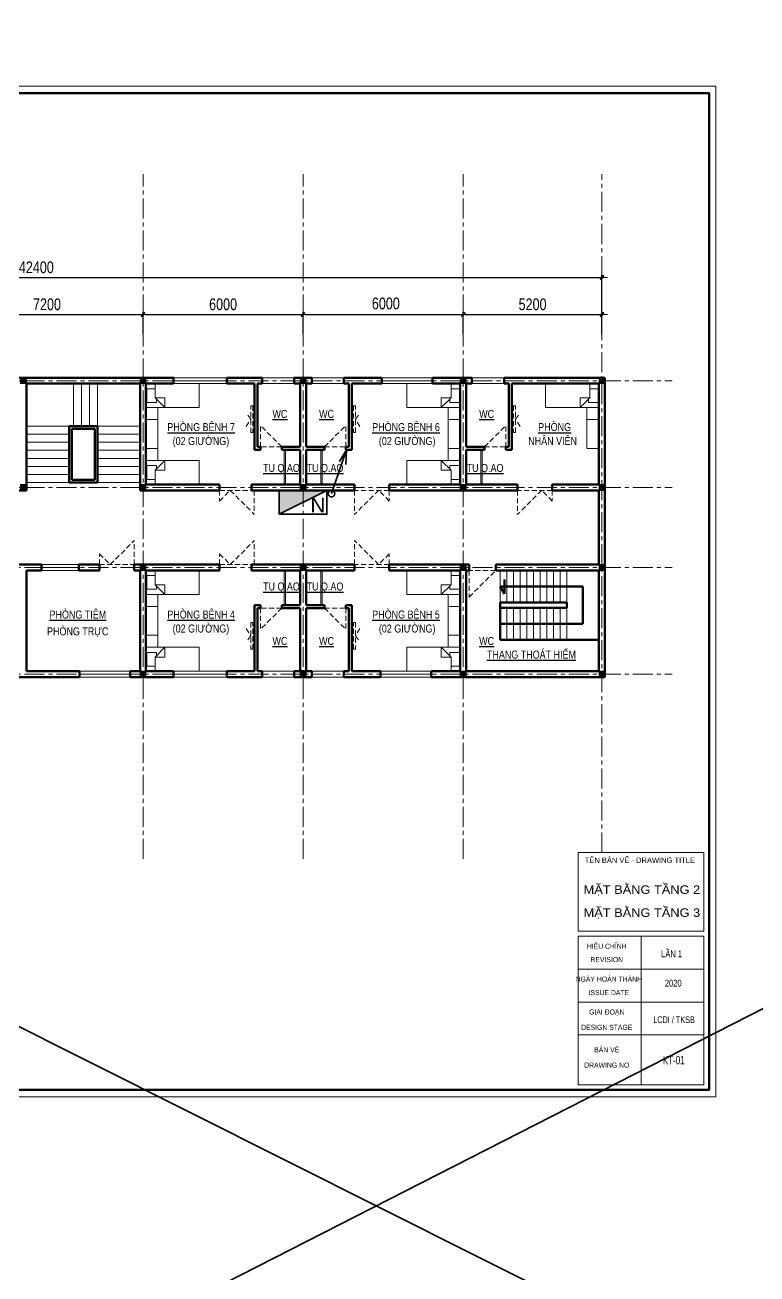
# Model space of a CAD drawing. Header units: millimetres. Extents: x 1109421 to 1726579, y -247837 to 144927.
# Drawn here: x 1251002 to 1278440, y -10419 to 36388 of the extents above; entities that cross this region are included whole.
import ezdxf
from ezdxf.enums import TextEntityAlignment as Align

# ---------------------------------------------------------------- set-up
doc = ezdxf.new("R2010")
doc.units = ezdxf.units.MM
doc.header["$LTSCALE"] = 600
doc.header["$MEASUREMENT"] = 0
doc.set_wipeout_variables(frame=1)
doc.linetypes.add('00_Hidden', pattern=[2.4, 1.6, -0.8])
doc.linetypes.add('CENTER', pattern=[2, 1.25, -0.25, 0.25, -0.25])
doc.layers.get('0').update_dxf_attribs({"lineweight": 0})
doc.layers.get('Defpoints').update_dxf_attribs({"lineweight": 0})
for name, color, linetype, lineweight in [('cat1', 30, 'Continuous', 50), ('cot', 40, 'Continuous', 13), ('dim', 144, 'Continuous', 13), ('Khungten_LCDI', 7, 'Continuous', 25), ('LC Net thay', 7, 'Continuous', 25), ('LC Text1', 3, 'Continuous', 20), ('LC Text2', 7, 'Continuous', 25), ('Noi that', 35, 'Continuous', 9), ('PCCC - CHUA CHAY - ONG D80', 30, 'Continuous', 35), ('PCCC - CHUACHAY - ONG D40', 6, 'Continuous', 35), ('PCCC - CHUACHAY - THIETBI', 1, 'Continuous', 35), ('PCCC-CHUACHAY-THIETBI', 1, 'Continuous', 35), ('thay1', 63, 'Continuous', 18), ('truc', 76, 'CENTER', 9)]:
    doc.layers.add(name, color=color, linetype=linetype, lineweight=lineweight)
doc.styles.add('chu theo TCVN', font='arial.ttf')
doc.styles.add('HOATBIF', font='hoatbif.shx', dxfattribs={"width": 0.8})
doc.styles.add('Khungten', font='VHAVAN.TTF', dxfattribs={"width": 0.9, "height": 5000})
doc.styles.add('T2', font='VHARIAL.TTF', dxfattribs={"width": 0.8})
doc.styles.add('Title', font='VHBLACK.TTF')
doc.dimstyles.new('1-200', dxfattribs={"dimscale": 200, "dimtxt": 2.5, "dimasz": 0.35, "dimexe": 0.5, "dimexo": 0, "dimgap": 0.8, "dimtad": 1, "dimdec": 0, "dimzin": 0, "dimdsep": 46, "dimtxsty": 'HOATBIF', "dimblk1": 'DOT', "dimblk2": 'DOT', "dimsah": 1, "dimcen": -1, "dimdle": 1, "dimclrd": 256, "dimclre": 256, "dimclrt": 4, "dimadec": 3, "dimazin": 2, "dimtfac": 0.333333, "dimtdec": 0, "dimtix": 1, "dimtmove": 2, "dimatfit": 3, "dimldrblk": 'DOT', "dimfxl": 1, "dimtvp": 0.833333, "dimtolj": 1, "dimtzin": 0, "dimarcsym": 0})

# ---------------------------------------------------------------- blocks, each defined once
blk = doc.blocks.new('c330x450')
at = {"layer": 'cot', "ltscale": 2}
h = blk.add_hatch(color=256, dxfattribs=at)
h.dxf.hatch_style = 1
h.paths.add_polyline_path([(897343, 22412), (897563, 22412), (897563, 22632), (897343, 22632)])
blk.add_lwpolyline([(897343, 22412), (897563, 22412), (897563, 22632), (897343, 22632)], close=True, dxfattribs=at)
blk = doc.blocks.new('DOT')
at = {"layer": 'dim'}
for p, q in [((-3, 0), (3, 0)), ((-1, -1), (1, 1))]:
    blk.add_line(p, q, dxfattribs=at)
blk.add_lwpolyline([(0.5, 1), (-1, -0.5), (-0.5, -1), (1, 0.5)], close=True, dxfattribs=at)
blk = doc.blocks.new('*D442')
at = {"layer": 'Defpoints', "color": 0, "transparency": 16777216}
for p in [(1272627, 26925), (1230227, 26069), (1272627, 24800)]:
    blk.add_point(p, dxfattribs=at)
at = {"layer": 'dim', "lineweight": -2, "transparency": 16777216}
for p, q in [((1230227, 26069), (1230227, 27025)), ((1230297, 26925), (1272557, 26925)), ((1272627, 24800), (1272627, 27025))]:
    blk.add_line(p, q, dxfattribs=at)
at = {"layer": 'dim', "lineweight": -2, "transparency": 16777216, "xscale": 70, "yscale": 70, "zscale": 70, "rotation": 180}
blk.add_blockref('DOT', (1230227, 26925), dxfattribs=at)
at = {"layer": 'dim', "lineweight": -2, "transparency": 16777216, "xscale": 70, "yscale": 70, "zscale": 70}
blk.add_blockref('DOT', (1272627, 26925), dxfattribs=at)
at = {"layer": 'dim', "color": 4, "transparency": 16777216, "insert": (1251427, 27305), "char_height": 440, "attachment_point": 5, "style": 'HOATBIF'}
blk.add_mtext('\\A1;42400', dxfattribs=at)
blk = doc.blocks.new('_Dot')
at = {"color": 0, "linetype": 'ByBlock', "lineweight": -2}
blk.add_line((-0.5, 0), (-1, 0), dxfattribs=at)
at = {"color": 0, "linetype": 'ByBlock', "const_width": 0.5}
blk.add_lwpolyline([(-0.25, 0, 1), (0.25, 0, 1)], format="xyb", close=True, dxfattribs=at)
blk = doc.blocks.new('*D435')
at = {"layer": 'Defpoints', "color": 0, "transparency": 16777216}
for p in [(1255427, 25539), (1248227, 24800), (1255427, 24800)]:
    blk.add_point(p, dxfattribs=at)
at = {"layer": 'dim', "lineweight": -2, "transparency": 16777216}
for p, q in [((1248227, 24800), (1248227, 25639)), ((1248297, 25539), (1255357, 25539)), ((1255427, 24800), (1255427, 25639))]:
    blk.add_line(p, q, dxfattribs=at)
at = {"layer": 'dim', "lineweight": -2, "transparency": 16777216, "xscale": 70, "yscale": 70, "zscale": 70, "rotation": 180}
blk.add_blockref('DOT', (1248227, 25539), dxfattribs=at)
at = {"layer": 'dim', "lineweight": -2, "transparency": 16777216, "xscale": 70, "yscale": 70, "zscale": 70}
blk.add_blockref('DOT', (1255427, 25539), dxfattribs=at)
at = {"layer": 'dim', "color": 4, "transparency": 16777216, "insert": (1251827, 25919), "char_height": 440, "attachment_point": 5, "style": 'HOATBIF'}
blk.add_mtext('\\A1;7200', dxfattribs=at)
blk = doc.blocks.new('*D436')
at = {"layer": 'Defpoints', "color": 0, "transparency": 16777216}
for p in [(1261427, 25539), (1255427, 24800), (1261427, 24800)]:
    blk.add_point(p, dxfattribs=at)
at = {"layer": 'dim', "lineweight": -2, "transparency": 16777216}
for p, q in [((1255427, 24800), (1255427, 25639)), ((1255497, 25539), (1261357, 25539)), ((1261427, 24800), (1261427, 25639))]:
    blk.add_line(p, q, dxfattribs=at)
at = {"layer": 'dim', "lineweight": -2, "transparency": 16777216, "xscale": 70, "yscale": 70, "zscale": 70, "rotation": 180}
blk.add_blockref('DOT', (1255427, 25539), dxfattribs=at)
at = {"layer": 'dim', "lineweight": -2, "transparency": 16777216, "xscale": 70, "yscale": 70, "zscale": 70}
blk.add_blockref('DOT', (1261427, 25539), dxfattribs=at)
at = {"layer": 'dim', "color": 4, "transparency": 16777216, "insert": (1258427, 25919), "char_height": 440, "attachment_point": 5, "style": 'HOATBIF'}
blk.add_mtext('\\A1;6000', dxfattribs=at)
blk = doc.blocks.new('*D437')
at = {"layer": 'Defpoints', "color": 0, "transparency": 16777216}
for p in [(1267427, 25539), (1261427, 24800), (1267427, 24800)]:
    blk.add_point(p, dxfattribs=at)
at = {"layer": 'dim', "lineweight": -2, "transparency": 16777216}
for p, q in [((1261427, 24800), (1261427, 25639)), ((1261497, 25539), (1267357, 25539)), ((1267427, 24800), (1267427, 25639))]:
    blk.add_line(p, q, dxfattribs=at)
at = {"layer": 'dim', "lineweight": -2, "transparency": 16777216, "xscale": 70, "yscale": 70, "zscale": 70, "rotation": 180}
blk.add_blockref('DOT', (1261427, 25539), dxfattribs=at)
at = {"layer": 'dim', "lineweight": -2, "transparency": 16777216, "xscale": 70, "yscale": 70, "zscale": 70}
blk.add_blockref('DOT', (1267427, 25539), dxfattribs=at)
at = {"layer": 'dim', "color": 4, "transparency": 16777216, "insert": (1264527, 25949), "char_height": 440, "attachment_point": 5, "style": 'HOATBIF'}
blk.add_mtext('\\A1;6000', dxfattribs=at)
blk = doc.blocks.new('*D438')
at = {"layer": 'Defpoints', "color": 0, "transparency": 16777216}
for p in [(1272627, 25539), (1267427, 24800), (1272627, 24800)]:
    blk.add_point(p, dxfattribs=at)
at = {"layer": 'dim', "lineweight": -2, "transparency": 16777216}
for p, q in [((1267427, 24800), (1267427, 25639)), ((1267497, 25539), (1272557, 25539)), ((1272627, 24800), (1272627, 25639))]:
    blk.add_line(p, q, dxfattribs=at)
at = {"layer": 'dim', "lineweight": -2, "transparency": 16777216, "xscale": 70, "yscale": 70, "zscale": 70, "rotation": 180}
blk.add_blockref('DOT', (1267427, 25539), dxfattribs=at)
at = {"layer": 'dim', "lineweight": -2, "transparency": 16777216, "xscale": 70, "yscale": 70, "zscale": 70}
blk.add_blockref('DOT', (1272627, 25539), dxfattribs=at)
at = {"layer": 'dim', "color": 4, "transparency": 16777216, "insert": (1270027, 25919), "char_height": 440, "attachment_point": 5, "style": 'HOATBIF'}
blk.add_mtext('\\A1;5200', dxfattribs=at)
blk = doc.blocks.new('d1300')
at = {"layer": 'Noi that', "linetype": '00_Hidden', "ltscale": 0.2}
for p, q in [((898202, 20687), (899102, 21587)), ((899102, 20687), (899102, 21587)), ((897802, 20687), (897802, 21087)), ((897802, 21087), (898202, 20687)), ((897802, 20687), (899102, 20687))]:
    blk.add_line(p, q, dxfattribs=at)
blk = doc.blocks.new('gg')
at = {"layer": 'Noi that'}
for p, q in [((-535, 710), (-900, 710)), ((-900, 710), (-535, 346)), ((-535, 346), (-535, 710)), ((-708, 29), (-708, 393)), ((-708, 393), (-583, 393)), ((-192, 29), (-708, 29)), ((0, 346), (-535, 346)), ((-192, 345), (-192, 29))]:
    blk.add_line(p, q, dxfattribs=at)
for points in [[(0, 2000), (0, 0), (-900, 0), (-900, 2000)], [(-1350, 450), (-1350, 0), (-900, 0), (-900, 450)]]:
    blk.add_lwpolyline(points, close=True, dxfattribs=at)
blk = doc.blocks.new('lcdi fix')
at = {"layer": 'Defpoints', "lineweight": 0}
blk.add_lwpolyline([(-1200, -14850), (-1200, 14850), (40800, 14850), (40800, -14850)], close=True, dxfattribs=at)
at = {"layer": 'Khungten_LCDI', "color": 5, "lineweight": 25}
blk.add_line((40600, -14650), (40600, 14650), dxfattribs=at)
at = {"layer": 'Khungten_LCDI', "color": 9, "lineweight": 15}
for p, q in [((38600, -10133), (38600, -14500)), ((40450, -11100), (36750, -11100)), ((40450, -12067), (36750, -12067)), ((40450, -13033), (36750, -13033))]:
    blk.add_line(p, q, dxfattribs=at)
at = {"layer": 'Khungten_LCDI', "color": 5, "lineweight": 60}
blk.add_lwpolyline([(0, -14650), (0, 14650), (40600, 14650), (40600, -14650)], close=True, dxfattribs=at)
at = {"layer": 'Khungten_LCDI', "color": 9, "lineweight": 15}
for points in [[(36750, -9983), (40450, -9983), (40450, -7667), (36750, -7667)], [(36750, -14500), (40450, -14500), (40450, -10133), (36750, -10133)]]:
    blk.add_lwpolyline(points, close=True, dxfattribs=at)
at = {"color": 7, "style": 'Khungten'}
blk.add_text('tªn b¶n vÏ - drawing title', height=160, dxfattribs=at).set_placement((38566, -7977), align=Align.CENTER)
at = {"color": 7}
for s, height, style, width, p in [('hiÖu chØnh', 150, 'Khungten', 0.8, (37592, -10499)), ('revision', 150, 'Khungten', 0.8, (37592, -10891)), ('ngµy hoµn thµnh', 150, 'Khungten', 0.8, (37654, -11466)), ('issue date', 150, 'Khungten', 0.8, (37654, -11862)), ('giai ®o¹n', 150, 'Khungten', 0.8, (37592, -12433)), ('lcdi / tksb', 200, 'Title', 0.7, (39571, -12684)), ('design stage', 150, 'Khungten', 0.8, (37592, -12883)), ('b¶n vÏ', 150, 'Khungten', 0.8, (37592, -13544)), ('drawing nO', 150, 'Khungten', 0.8, (37592, -13994))]:
    blk.add_text(s, height=height, dxfattribs=dict(at, style=style, width=width)).set_placement(p, align=Align.CENTER)
at = {"color": 7, "style": 'Khungten', "width": 0.8}
for tag, p in [('REVISION', (39499, -10746)), ('NGAYHT', (39546, -11609))]:
    blk.add_attdef(tag, text='', height=200, dxfattribs=at).set_placement(p, align=Align.CENTER)
at = {"layer": 'LC Text1', "style": 'Title', "width": 1.485915}
for tag, p, p2 in [('TENBANVE1', (36913, -8886), (40339, -8886)), ('TENBANVE2', (36913, -9562), (40339, -9562))]:
    blk.add_attdef(tag, text='', height=250, dxfattribs=at).set_placement(p, p2, align=Align.FIT)
at = {"layer": 'LC Text1', "style": 'Title', "width": 0.7}
blk.add_attdef('SOBANVE', text='', height=250, dxfattribs=at).set_placement((39562, -13896), align=Align.CENTER)
blk = doc.blocks.new('fgfgfgfff')
at = {"layer": 'Noi that', "linetype": '00_Hidden', "ltscale": 0.2}
for p, q in [((898302, 20787), (899102, 21587)), ((899102, 20787), (899102, 21587)), ((898302, 20787), (899102, 20787))]:
    blk.add_line(p, q, dxfattribs=at)
blk = doc.blocks.new('dđfdđ')
at = {"layer": 'Noi that', "linetype": '00_Hidden', "ltscale": 0.2}
for p, q in [((899079, 22200), (899251, 21927)), ((899251, 21927), (899121, 21758))]:
    blk.add_line(p, q, dxfattribs=at)
blk.add_lwpolyline([(899251, 21427), (899321, 21427), (899321, 22427), (899251, 22427)], close=True, dxfattribs=at)
blk = doc.blocks.new('HOP CUU HOA')
at = {"layer": 'PCCC-CHUACHAY-THIETBI'}
blk.add_hatch(color=256, dxfattribs=at).paths.add_polyline_path([(8, 4), (0, 4), (0, 0)])
blk.add_line((0, 0), (8, 4), dxfattribs=at)
blk.add_lwpolyline([(0, 0), (8, 0), (8, 4), (0, 4)], close=True, dxfattribs=at)

msp = doc.modelspace()

# ---------------------------------------------------------------- linework, layer by layer
at = {"layer": 'cat1'}
for p, q in [((1251056.5, 18948.2), (1251056.5, 22948.2)), ((1255316.5, 18948.2), (1255316.5, 22948.2)), ((1255536.5, 19168.2), (1255536.5, 22948.2)), ((1255536.5, 19168.2), (1255536.5, 22948.2)), ((1256571.5, 22948.2), (1255536.5, 22948.2)), ((1258571.5, 23168.2), (1258571.5, 22948.2)), ((1259896.5, 23168.2), (1258571.5, 23168.2)), ((1259606.5, 22948.2), (1258571.5, 22948.2)), ((1259606.5, 20468.2), (1259606.5, 22948.2)), ((1259716.5, 20578.2), (1259716.5, 22948.2)), ((1259896.5, 22948.2), (1259716.5, 22948.2)), ((1259896.5, 23168.2), (1259896.5, 22948.2)), ((1261096.5, 23168.2), (1261096.5, 22948.2)), ((1261756.5, 23168.2), (1261096.5, 23168.2)), ((1261316.5, 22948.2), (1261096.5, 22948.2)), ((1261316.5, 20578.2), (1261316.5, 22948.2)), ((1261756.5, 22948.2), (1261536.5, 22948.2)), ((1261536.5, 20578.2), (1261536.5, 22948.2)), ((1261756.5, 23168.2), (1261756.5, 22948.2)), ((1264381.6, 23168.2), (1262956.5, 23168.2)), ((1262956.5, 23168.2), (1262956.5, 22948.2)), ((1263136.5, 22948.2), (1262956.5, 22948.2)), ((1263136.5, 20578.2), (1263136.5, 22948.2)), ((1264381.6, 22948.2), (1263246.5, 22948.2)), ((1263246.5, 20468.2), (1263246.5, 22948.2)), ((1264381.6, 23168.2), (1264381.6, 22948.2)), ((1267316.5, 23168.2), (1266281.5, 23168.2)), ((1266281.5, 23168.2), (1266281.5, 22948.2)), ((1267316.5, 22948.2), (1266281.5, 22948.2)), ((1267536.5, 23168.2), (1267316.5, 23168.2)), ((1267316.5, 19168.2), (1267316.5, 22948.2)), ((1267756.5, 23168.2), (1267536.5, 23168.2)), ((1267536.5, 22948.2), (1267756.5, 22948.2)), ((1267536.5, 22948.2), (1267536.5, 20578.2)), ((1267756.5, 23168.2), (1267756.5, 22948.2)), ((1272736.5, 23168.2), (1268956.5, 23168.2)), ((1268956.5, 23168.2), (1268956.5, 22948.2)), ((1268956.5, 22948.2), (1269136.5, 22948.2)), ((1269136.5, 20578.2), (1269136.5, 22948.2)), ((1269246.5, 20468.2), (1269246.5, 22948.2)), ((1269246.5, 22948.2), (1272516.5, 22948.2)), ((1272516.5, 19168.2), (1272516.5, 22948.2)), ((1272736.5, 11948.2), (1272736.5, 23168.2)), ((1252656.5, 19248.2), (1252656.5, 21348.2)), ((1252656.5, 21348.2), (1253716.5, 21348.2)), ((1252756.5, 21248.2), (1253616.5, 21248.2)), ((1252756.5, 19348.2), (1252756.5, 21248.2)), ((1253616.5, 19348.2), (1253616.5, 21248.2)), ((1253716.5, 19248.2), (1253716.5, 21348.2)), ((1259606.5, 20468.2), (1259826.5, 20468.2)), ((1259716.5, 20578.2), (1259826.5, 20578.2)), ((1259826.5, 20468.2), (1259826.5, 20578.2)), ((1260626.5, 20468.2), (1260626.5, 20578.2)), ((1260626.5, 20578.2), (1261316.5, 20578.2)), ((1260626.5, 20468.2), (1261316.5, 20468.2)), ((1261316.5, 19168.2), (1261316.5, 20468.2)), ((1262226.5, 20578.2), (1261536.5, 20578.2)), ((1261536.5, 19168.2), (1261536.5, 20468.2)), ((1262226.5, 20468.2), (1261536.5, 20468.2)), ((1262226.5, 20468.2), (1262226.5, 20578.2)), ((1263136.5, 20578.2), (1263026.5, 20578.2)), ((1263026.5, 20468.2), (1263026.5, 20578.2)), ((1263246.5, 20468.2), (1263026.5, 20468.2)), ((1268226.5, 20578.2), (1267536.5, 20578.2)), ((1268226.5, 20468.2), (1267536.5, 20468.2)), ((1267536.5, 20468.2), (1267536.5, 19168.2)), ((1268226.5, 20468.2), (1268226.5, 20578.2)), ((1269136.5, 20578.2), (1269026.5, 20578.2)), ((1269026.5, 20468.2), (1269026.5, 20578.2)), ((1269246.5, 20468.2), (1269026.5, 20468.2)), ((1252656.5, 19248.2), (1253716.5, 19248.2)), ((1252756.5, 19348.2), (1253616.5, 19348.2)), ((1250434.7, 18948.2), (1251056.5, 18948.2)), ((1255316.5, 18948.2), (1255536.5, 18948.2)), ((1258296.5, 19168.2), (1255536.5, 19168.2)), ((1258296.5, 18948.2), (1255536.5, 18948.2)), ((1258296.5, 18948.2), (1258296.5, 19168.2)), ((1259496.5, 19168.2), (1259496.5, 18948.2)), ((1259496.5, 19168.2), (1261316.5, 19168.2)), ((1259496.5, 18948.2), (1263356.5, 18948.2)), ((1261536.5, 19168.2), (1263356.5, 19168.2)), ((1263356.5, 19168.2), (1263356.5, 18948.2)), ((1264656.5, 19168.2), (1264656.5, 18948.2)), ((1267316.5, 19168.2), (1264656.5, 19168.2)), ((1269466.5, 18948.2), (1264656.5, 18948.2)), ((1269466.5, 19168.2), (1267536.5, 19168.2)), ((1269466.5, 19168.2), (1269466.5, 18948.2)), ((1270766.5, 19168.2), (1270766.5, 18948.2)), ((1270766.5, 19168.2), (1272516.5, 19168.2)), ((1272516.5, 18948.2), (1270766.5, 18948.2)), ((1272516.5, 16168.2), (1272516.5, 18948.2)), ((1249856.5, 16168.2), (1251614.7, 16168.2)), ((1251056.5, 12168.2), (1251056.5, 15948.2)), ((1251056.5, 15948.2), (1251614.7, 15948.2)), ((1251614.7, 16168.2), (1251614.7, 15948.2)), ((1253014.7, 16168.2), (1253014.7, 15948.2)), ((1253014.7, 16168.2), (1253796.5, 16168.2)), ((1253014.7, 15948.2), (1253796.5, 15948.2)), ((1253796.5, 15948.2), (1253796.5, 16168.2)), ((1255096.5, 15948.2), (1255096.5, 16168.2)), ((1255096.5, 16168.2), (1255536.5, 16168.2)), ((1255096.5, 15948.2), (1255316.5, 15948.2)), ((1255316.5, 12168.2), (1255316.5, 15948.2)), ((1258296.5, 16168.2), (1255536.5, 16168.2)), ((1255536.5, 12168.2), (1255536.5, 15948.2)), ((1255536.5, 12168.2), (1255536.5, 15948.2)), ((1258296.5, 15948.2), (1255536.5, 15948.2)), ((1258296.5, 16168.2), (1258296.5, 15948.2)), ((1263356.5, 16168.2), (1259496.5, 16168.2)), ((1259496.5, 15948.2), (1259496.5, 16168.2)), ((1261316.5, 15948.2), (1259496.5, 15948.2)), ((1261316.5, 15948.2), (1261316.5, 14648.2)), ((1263356.5, 15948.2), (1261536.5, 15948.2)), ((1261536.5, 15948.2), (1261536.5, 14648.2)), ((1263356.5, 16168.2), (1263356.5, 15948.2)), ((1264656.5, 15948.2), (1264656.5, 16168.2)), ((1267646.5, 16168.2), (1264656.5, 16168.2)), ((1267316.5, 15948.2), (1264656.5, 15948.2)), ((1267316.5, 12168.2), (1267316.5, 15948.2)), ((1267536.5, 12168.2), (1267536.5, 15948.2)), ((1267646.5, 15948.2), (1267536.5, 15948.2)), ((1267646.5, 15948.2), (1267646.5, 16168.2)), ((1268646.5, 15948.2), (1268646.5, 16168.2)), ((1272516.5, 16168.2), (1268646.5, 16168.2)), ((1272516.5, 15948.2), (1268646.5, 15948.2)), ((1272516.5, 12168.2), (1272516.5, 15948.2)), ((1268977.4, 15072.4), (1268977.4, 15609.5)), ((1268816.5, 15348.2), (1271916.5, 15348.2)), ((1268816.5, 15348.2), (1268977.4, 15072.4)), ((1271916.5, 13948.2), (1271916.5, 15348.2)), ((1259606.5, 14648.2), (1259826.5, 14648.2)), ((1259606.5, 14648.2), (1259606.5, 12168.2)), ((1259716.5, 14538.2), (1259826.5, 14538.2)), ((1259716.5, 14538.2), (1259716.5, 12168.2)), ((1259826.5, 14648.2), (1259826.5, 14538.2)), ((1260626.5, 14648.2), (1260626.5, 14538.2)), ((1260626.5, 14648.2), (1261316.5, 14648.2)), ((1260626.5, 14538.2), (1261316.5, 14538.2)), ((1261316.5, 14538.2), (1261316.5, 12168.2)), ((1262226.5, 14648.2), (1261536.5, 14648.2)), ((1262226.5, 14538.2), (1261536.5, 14538.2)), ((1261536.5, 14538.2), (1261536.5, 12168.2)), ((1262226.5, 14648.2), (1262226.5, 14538.2)), ((1263246.5, 14648.2), (1263026.5, 14648.2)), ((1263026.5, 14648.2), (1263026.5, 14538.2)), ((1263136.5, 14538.2), (1263026.5, 14538.2)), ((1263136.5, 14538.2), (1263136.5, 12168.2)), ((1263246.5, 14648.2), (1263246.5, 12168.2)), ((1271316.5, 14748.2), (1268816.5, 14748.2)), ((1268816.5, 14748.2), (1268816.5, 14548.2)), ((1271316.5, 14548.2), (1268816.5, 14548.2)), ((1268816.5, 14548.2), (1268816.5, 13348.2)), ((1271316.5, 14548.2), (1271316.5, 14748.2)), ((1268816.5, 13948.2), (1271916.5, 13948.2)), ((1272516.5, 13348.2), (1268816.5, 13348.2)), ((1253044.7, 12168.2), (1253044.7, 11948.2)), ((1254944.7, 12168.2), (1254944.7, 11948.2)), ((1256571.5, 11948.2), (1254944.7, 11948.2)), ((1256571.5, 12168.2), (1255536.5, 12168.2)), ((1256571.5, 12168.2), (1256571.5, 11948.2)), ((1258571.5, 12168.2), (1258571.5, 11948.2)), ((1259606.5, 12168.2), (1258571.5, 12168.2)), ((1259896.5, 11948.2), (1258571.5, 11948.2)), ((1259896.5, 12168.2), (1259716.5, 12168.2)), ((1259896.5, 11948.2), (1259896.5, 12168.2)), ((1261096.5, 11948.2), (1261096.5, 12168.2)), ((1261096.5, 12168.2), (1261756.5, 12168.2)), ((1261096.5, 11948.2), (1261756.5, 11948.2)), ((1261756.5, 11948.2), (1261756.5, 12168.2)), ((1262956.5, 11948.2), (1262956.5, 12168.2)), ((1263136.5, 12168.2), (1262956.5, 12168.2)), ((1264331.5, 11948.2), (1262956.5, 11948.2)), ((1264331.5, 12168.2), (1263246.5, 12168.2)), ((1264331.5, 12168.2), (1264331.5, 11948.2)), ((1267316.5, 12168.2), (1266231.5, 12168.2)), ((1266231.5, 12168.2), (1266231.5, 11948.2)), ((1272736.5, 11948.2), (1266231.5, 11948.2)), ((1272516.5, 12168.2), (1267536.5, 12168.2))]:
    msp.add_line(p, q, dxfattribs=at)
for points in [[(1247081.5, 22948.2), (1247081.5, 23168.2), (1256571.5, 23168.2), (1256571.5, 22948.2)], [(1255316.5, 22948.2), (1251056.5, 22948.2)], [(1250608.4, 11948.2), (1253044.7, 11948.2)], [(1253044.7, 12168.2), (1251056.5, 12168.2)], [(1255316.5, 12168.2), (1254944.7, 12168.2)]]:
    msp.add_lwpolyline(points, dxfattribs=at)
at = {"layer": 'Noi that', "linetype": '00_Hidden', "ltscale": 0.2}
for p, q in [((1267646.5, 15948.2), (1267646.5, 14948.2)), ((1267646.5, 14948.2), (1268646.5, 15948.2)), ((1268646.5, 15948.2), (1267646.5, 15948.2))]:
    msp.add_line(p, q, dxfattribs=at)
at = {"layer": 'Noi that'}
for points in [[(1255536.5, 21598.2), (1255986.5, 21598.2), (1255986.5, 20518.2), (1255536.5, 20518.2)], [(1267316.5, 21598.2), (1266866.5, 21598.2), (1266866.5, 20518.2), (1267316.5, 20518.2)], [(1272516.5, 21598.2), (1272066.5, 21598.2), (1272066.5, 20518.2), (1272516.5, 20518.2)], [(1255536.5, 13518.2), (1255986.5, 13518.2), (1255986.5, 14598.2), (1255536.5, 14598.2)], [(1267316.5, 13518.2), (1266866.5, 13518.2), (1266866.5, 14598.2), (1267316.5, 14598.2)]]:
    msp.add_lwpolyline(points, close=True, dxfattribs=at)
at = {"layer": 'PCCC - CHUACHAY - ONG D40'}
for q in [(1262784.6, 20034.4), (1263028.8, 19917.4)]:
    msp.add_line((1263055.6, 20468.2), q, dxfattribs=at)
at = {"layer": 'thay1'}
for p, q in [((1252816.5, 21348.2), (1252816.5, 22948.2)), ((1253116.5, 21348.2), (1253116.5, 22948.2)), ((1253416.5, 21348.2), (1253416.5, 22948.2)), ((1253716.5, 21348.2), (1253716.5, 22948.2)), ((1258571.5, 23058.2), (1256571.5, 23058.2)), ((1264381.6, 23058.2), (1266281.5, 23058.2)), ((1251056.5, 21348.2), (1252656.5, 21348.2)), ((1255316.5, 21348.2), (1253716.5, 21348.2)), ((1251056.5, 21048.2), (1252656.5, 21048.2)), ((1251056.5, 20748.2), (1252656.5, 20748.2)), ((1255316.5, 21048.2), (1253716.5, 21048.2)), ((1255316.5, 20748.2), (1253716.5, 20748.2)), ((1251056.5, 20448.2), (1252656.5, 20448.2)), ((1251056.5, 20148.2), (1252656.5, 20148.2)), ((1255316.5, 20448.2), (1253716.5, 20448.2)), ((1255316.5, 20148.2), (1253716.5, 20148.2)), ((1260716.5, 19168.2), (1260716.5, 20468.2)), ((1260766.5, 19168.2), (1260766.5, 20468.2)), ((1262086.5, 19168.2), (1262086.5, 20468.2)), ((1262136.5, 19168.2), (1262136.5, 20468.2)), ((1268086.5, 19168.2), (1268086.5, 20468.2)), ((1268136.5, 19168.2), (1268136.5, 20468.2)), ((1251056.5, 19848.2), (1252656.5, 19848.2)), ((1255316.5, 19848.2), (1253716.5, 19848.2)), ((1251056.5, 19548.2), (1252656.5, 19548.2)), ((1251056.5, 19248.2), (1252656.5, 19248.2)), ((1255316.5, 19548.2), (1253716.5, 19548.2)), ((1255316.5, 19248.2), (1253716.5, 19248.2)), ((1251614.7, 16058.2), (1253014.7, 16058.2)), ((1260716.5, 15948.2), (1260716.5, 14648.2)), ((1260766.5, 15948.2), (1260766.5, 14648.2)), ((1262086.5, 15948.2), (1262086.5, 14648.2)), ((1262136.5, 15948.2), (1262136.5, 14648.2)), ((1268816.5, 14748.2), (1268816.5, 15948.2)), ((1269066.5, 14748.2), (1269066.5, 15948.2)), ((1269316.5, 14748.2), (1269316.5, 15948.2)), ((1269566.5, 14748.2), (1269566.5, 15948.2)), ((1269816.5, 14748.2), (1269816.5, 15948.2)), ((1270066.5, 14748.2), (1270066.5, 15948.2)), ((1270316.5, 14748.2), (1270316.5, 15948.2)), ((1270566.5, 14748.2), (1270566.5, 15948.2)), ((1270816.5, 14748.2), (1270816.5, 15948.2)), ((1271066.5, 14748.2), (1271066.5, 15948.2)), ((1271316.5, 15948.2), (1271316.5, 14748.2)), ((1269066.5, 14548.2), (1269066.5, 13348.2)), ((1269316.5, 14548.2), (1269316.5, 13348.2)), ((1269566.5, 14548.2), (1269566.5, 13348.2)), ((1269816.5, 14548.2), (1269816.5, 13348.2)), ((1270066.5, 14548.2), (1270066.5, 13348.2)), ((1270316.5, 14548.2), (1270316.5, 13348.2)), ((1270566.5, 14548.2), (1270566.5, 13348.2)), ((1270816.5, 14548.2), (1270816.5, 13348.2)), ((1271066.5, 14548.2), (1271066.5, 13348.2)), ((1271316.5, 14548.2), (1271316.5, 13348.2)), ((1254944.7, 12058.2), (1253044.7, 12058.2)), ((1258571.5, 12058.2), (1256571.5, 12058.2)), ((1264331.5, 12058.2), (1266231.5, 12058.2))]:
    msp.add_line(p, q, dxfattribs=at)
for points in [[(1258571.5, 22948.2), (1256571.5, 22948.2), (1256571.5, 23168.2), (1258571.5, 23168.2)], [(1259896.5, 22948.2), (1261096.5, 22948.2), (1261096.5, 23168.2), (1259896.5, 23168.2)], [(1262956.5, 22948.2), (1261756.5, 22948.2), (1261756.5, 23168.2), (1262956.5, 23168.2)], [(1264381.6, 22948.2), (1266281.5, 22948.2), (1266281.5, 23168.2), (1264381.6, 23168.2)], [(1268956.5, 22948.2), (1267756.5, 22948.2), (1267756.5, 23168.2), (1268956.5, 23168.2)], [(1251614.7, 15948.2), (1253014.7, 15948.2), (1253014.7, 16168.2), (1251614.7, 16168.2)], [(1254944.7, 11948.2), (1253044.7, 11948.2), (1253044.7, 12168.2), (1254944.7, 12168.2)], [(1258571.5, 11948.2), (1256571.5, 11948.2), (1256571.5, 12168.2), (1258571.5, 12168.2)], [(1259896.5, 12168.2), (1261096.5, 12168.2), (1261096.5, 11948.2), (1259896.5, 11948.2)], [(1262956.5, 12168.2), (1261756.5, 12168.2), (1261756.5, 11948.2), (1262956.5, 11948.2)], [(1264331.5, 11948.2), (1266231.5, 11948.2), (1266231.5, 12168.2), (1264331.5, 12168.2)]]:
    msp.add_lwpolyline(points, close=True, dxfattribs=at)
at = {"layer": 'truc'}
for p, q in [((1255426.5, 5136.7), (1255426.5, 30801.4)), ((1261426.5, 5136.7), (1261426.5, 30801.4)), ((1267426.5, 5136.7), (1267426.5, 30801.4)), ((1272626.5, 5380.3), (1272626.5, 30801.4)), ((1225780.4, 23058.2), (1275262.5, 23058.2)), ((1225780.4, 19058.2), (1275262.5, 19058.2)), ((1225780.4, 16058.2), (1275262.5, 16058.2)), ((1225780.4, 12058.2), (1275262.5, 12058.2))]:
    msp.add_line(p, q, dxfattribs=at)

# ---------------------------------------------------------------- block references
at = {"layer": 'cat1'}
for name, p in [('c330x450', (353493.2, 536.4)), ('c330x450', (357973.2, 536.4)), ('c330x450', (363973.2, 536.4)), ('fgfgfgfff', (363924.2, -208.9)), ('fgfgfgfff', (369924.2, -208.9)), ('c330x450', (353493.2, -3463.6)), ('c330x450', (357973.2, -3463.6)), ('c330x450', (363973.2, -3463.6)), ('d1300', (355994.2, -4518.9)), ('d1300', (360494.2, -4518.9)), ('c330x450', (357973.2, -6463.6)), ('dđfdđ', (360215.6, -8428))]:
    msp.add_blockref(name, p, dxfattribs=at)
at = {"layer": 'cat1', "xscale": -1}
for name, p in [('c330x450', (2164879.8, 536.4)), ('fgfgfgfff', (2158928.9, -208.9)), ('c330x450', (2164879.8, -3463.6)), ('d1300', (2162458.9, -4518.9)), ('c330x450', (2158879.8, -6463.6)), ('c330x450', (2164879.8, -6463.6)), ('dđfdđ', (2162637.4, -8428))]:
    msp.add_blockref(name, p, dxfattribs=at)
at = {"layer": 'cat1', "rotation": 180}
for name, p in [('c330x450', (2170079.8, 45580.1)), ('dđfdđ', (2162637.4, 43544.5)), ('dđfdđ', (2168637.4, 43544.5)), ('d1300', (2162458.9, 39635.4)), ('d1300', (2168568.9, 39635.4)), ('c330x450', (2170079.8, 41580.1)), ('c330x450', (2170079.8, 38580.1)), ('fgfgfgfff', (2158928.9, 35325.4)), ('c330x450', (2158879.8, 34580.1)), ('c330x450', (2164879.8, 34580.1)), ('c330x450', (2170079.8, 34580.1))]:
    msp.add_blockref(name, p, dxfattribs=at)
at = {"layer": 'cat1', "xscale": -1, "rotation": 180}
for name, p in [('dđfdđ', (360215.6, 43544.5)), ('d1300', (360494.2, 39635.4)), ('fgfgfgfff', (363924.2, 35325.4)), ('c330x450', (357973.2, 34580.1))]:
    msp.add_blockref(name, p, dxfattribs=at)
at = {"layer": 'LC Net thay'}
ref = msp.add_blockref('lcdi fix', (1224877.2, 15156.1), dxfattribs=dict(at, xscale=1.275, yscale=1.275, zscale=1.275))
ref.add_attrib('TENBANVE2', 'mÆt b»ng tÇng 3', dxfattribs={"layer": 'LC Text1', "height": 318.75, "style": 'Title', "width": 0.939407}).set_placement((1271940.8, 2964), (1276309.6, 2964), align=Align.FIT)
ref.add_attrib('NGAYHT', '2020', dxfattribs={"layer": 'LC Text1', "height": 255, "style": 'Khungten', "width": 0.8}).set_placement((1275298.4, 354.2), align=Align.CENTER)
ref.add_attrib('REVISION', 'lÇn 1', dxfattribs={"layer": 'LC Text1', "height": 255, "style": 'Khungten', "width": 0.8}).set_placement((1275238.1, 1454.6), align=Align.CENTER)
ref.add_attrib('SOBANVE', 'KT-01', dxfattribs={"layer": 'LC Text1', "height": 318.75, "style": 'Title', "width": 0.7}).set_placement((1275318.7, -2561.5), align=Align.CENTER)
ref.add_attrib('TENBANVE1', 'mÆt b»ng tÇng 2', dxfattribs={"layer": 'LC Text1', "height": 318.75, "style": 'Title', "width": 0.939407}).set_placement((1271940.8, 3826.8), (1276309.6, 3826.8), align=Align.FIT)
at = {"layer": 'Noi that', "xscale": -1}
for p, rotation in [((1255536.5, 22948.2), 270), ((1267316.5, 19168.2), 90), ((1255536.5, 15948.2), 270), ((1267316.5, 12168.2), 90)]:
    msp.add_blockref('gg', p, dxfattribs=dict(at, rotation=rotation))
at = {"layer": 'Noi that'}
for p, rotation in [((1267316.5, 22948.2), 90.00000000000001), ((1272516.5, 22948.2), 90.00000000000001), ((1255536.5, 19168.2), 270), ((1267316.5, 15948.2), 90.00000000000001), ((1255536.5, 12168.2), 270)]:
    msp.add_blockref('gg', p, dxfattribs=dict(at, rotation=rotation))

# ---------------------------------------------------------------- texts
at = {"layer": 'LC Text2', "style": 'T2', "width": 0.8}
for s, p in [('%%Uphßng bÖnh 7', (1256337.4, 21169.7)), ('%%Uwc', (1260278.1, 21663)), ('%%Uwc', (1262025.6, 21663)), ('%%Uphßng bÖnh 6', (1264017.6, 21169.7)), ('%%Uwc', (1268025.6, 21663)), ('%%Uphßng', (1270240.3, 21169.7)), ('(02 gi\xadêng)', (1256537.3, 20646.4)), ('(02 gi\xadêng)', (1264266.4, 20646.4)), ('nh©n viªn', (1269865.5, 20646.4)), ('%%UTU Q.AO', (1259924.9, 19638.6)), ('%%UTU Q.AO', (1261556.9, 19638.6)), ('%%UTU Q.AO', (1267556.9, 19638.6)), ('%%UTU Q.AO', (1259924.9, 15195.9)), ('%%UTU Q.AO', (1261556.9, 15195.9)), ('%%Uphßng tiªm', (1251923.4, 14144.3)), ('%%Uphßng bÖnh 4', (1256337.4, 14144.3)), ('%%Uphßng bÖnh 5', (1264017.6, 14144.3)), ('phßng trùc', (1251829.5, 13514.3)), ('(02 gi\xadêng)', (1256537.3, 13621)), ('(02 gi\xadêng)', (1264266.4, 13621)), ('%%Uwc', (1260278.1, 13153.5)), ('%%Uwc', (1262025.6, 13153.5)), ('%%Uwc', (1268025.6, 13153.5)), ('%%Uthang tho¸t hiÓm', (1268317.7, 12644.1))]:
    msp.add_text(s, height=300, dxfattribs=at).set_placement(p)
at = {"layer": 'PCCC - CHUACHAY - THIETBI', "style": 'chu theo TCVN'}
msp.add_text('N', height=549.3, dxfattribs=at).set_placement((1261702, 18120.9))

# ---------------------------------------------------------------- dimensions: what is measured, and where the dimension line sits
at = {"layer": 'dim'}
for base, p1, p2, picture, middle in [((1272626.5, 26925.4), (1230226.5, 26068.7), (1272626.5, 24799.7), '*D442', (1251426.5, 27305.4)), ((1255426.5, 25539.3), (1248226.5, 24799.7), (1255426.5, 24799.7), '*D435', (1251826.5, 25919.3)), ((1261426.5, 25539.3), (1255426.5, 24799.7), (1261426.5, 24799.7), '*D436', (1258426.5, 25919.3)), ((1272626.5, 25539.3), (1267426.5, 24799.7), (1272626.5, 24799.7), '*D438', (1270026.5, 25919.3))]:
    dim = msp.add_linear_dim(base=base, p1=p1, p2=p2, dimstyle='1-200', override={"dimtxt": 2.2}, dxfattribs=at)
    dim.commit()
    dim.dimension.update_dxf_attribs({"geometry": picture, "text_midpoint": middle})
dim = msp.add_linear_dim(base=(1267426.5, 25539.3), p1=(1261426.5, 24799.7), p2=(1267426.5, 24799.7), dimstyle='1-200', override={"dimtxt": 2.2}, dxfattribs=at)
dim.commit()
dim.dimension.update_dxf_attribs({"geometry": '*D437', "text_midpoint": (1264526.5, 25949.3), "dimtype": 160})

# ---------------------------------------------------------------- next in the draw order: block references
at = {"layer": 'PCCC - CHUACHAY - THIETBI', "xscale": 223.7215908244252, "yscale": 223.7215909117367, "zscale": 223.7215909080987}
msp.add_blockref('HOP CUU HOA', (1260531.7, 18053.4), dxfattribs=at)

# ---------------------------------------------------------------- next in the draw order: linework, layer by layer
at = {"layer": 'PCCC - CHUA CHAY - ONG D80'}
for points in [[(1409337.3, -80686.3), (1115785.6, 66576.1)], [(1116227.6, -83326), (1408733.9, 65891.7)]]:
    msp.add_lwpolyline(points, dxfattribs=at)
at = {"layer": 'PCCC - CHUACHAY - ONG D40'}
for p, q in [((1262492.9, 18824.9), (1263055.6, 20468.2)), ((1262369.5, 18824.9), (1262321.4, 18824.9))]:
    msp.add_line(p, q, dxfattribs=at)
msp.add_circle((1262492.9, 18824.9), 123.4, dxfattribs=at)

doc.saveas('drawing.dxf')
